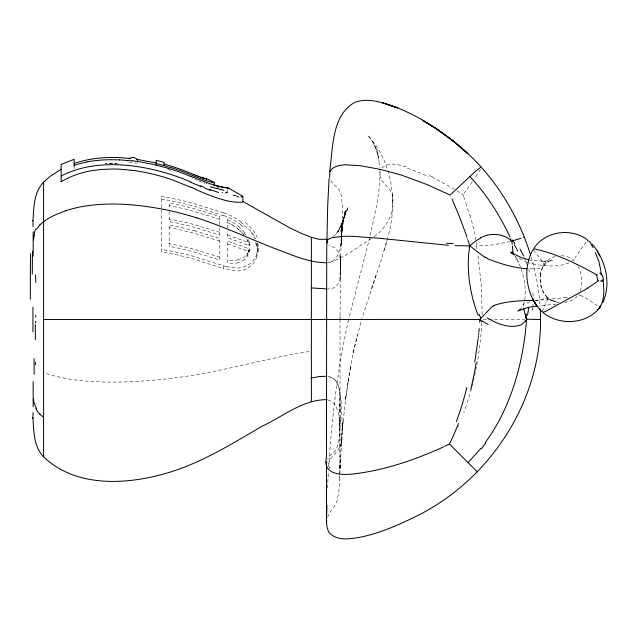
<?xml version="1.0" encoding="UTF-8"?>
<svg xmlns="http://www.w3.org/2000/svg" width="639" height="639" viewBox="0 0 639 639"><rect width="100%" height="100%" fill="white"/><g stroke="black" fill="none" stroke-linecap="round" stroke-linejoin="round"><path stroke-width="0.48" stroke-dasharray="3.19 2.4" d="M340.028 319.532L340.028 423.545M340.036 316.233L340.028 318.709L340.627 255.999L340.291 265.528L341.474 237.644L341.266 240.288L341.394 238.419M327.967 399.934C339.908 403.528 338.87 418.825 339.796 428.841L339.796 428.258L340.036 459.114L340.06 456.981M340.028 417.251L339.589 434.584L337.967 445.391L335.259 450.83L329.772 455.903L327.503 459.241M327.623 517.215L329.325 513.085L334.62 506.112L337.033 501.048L338.942 490.776L339.66 479.881M482.11 314.747L481.423 286.28L477.86 254.61M340.283 271.088L340.084 278.356C339.756 266.655 344.269 249.138 328.917 245.304M339.692 477.429L339.732 475.448M340.627 255.999L340.196 270.577L340.467 261.934M339.772 473.467L340.228 458.498L339.652 480.728M340.267 272.142C341.386 280.289 337.208 289.818 327.575 288.844M372.641 141.858L376.874 149.941L372.641 141.858L367.856 135.388C393.073 162.402 397.762 203.17 387.745 237.668M339.948 468.067L343.087 420.957L342.408 428.122L346.098 394.734M327.511 488.012L328.374 471.622M341.657 234.689L342.256 226.294L341.498 236.789M481.822 322.727C480.376 350.739 475.168 378.56 466.438 405.214M341.434 237.78L340.914 246.686L341.482 237.716M341.546 236.726L342.049 228.754L341.657 234.593M341.402 238.483L341.138 242.373L341.466 237.644M341.577 439.097L340.891 446.541L342.208 426.149L341.122 400.965L338.614 386.291L336.881 382.274L334.317 379.294A12.253 8.778 0.1 0 0 332.248 377.961A11.542 8.267 0 0 0 329.66 376.97L327.575 376.539M328.678 466.718C331.921 417.283 337.656 367.896 348.606 319.532M342.536 426.956L341.841 434.536L343.087 420.957M339.061 230.032L336.106 234.17L343.678 220.12L338.135 231.765L348.303 206.892L341.777 223.946L346.522 209.616L341.114 227.188L345.044 213.346L340.595 231.414L345.236 209.888L342.009 230.719L342.855 223.426L341.729 235.032L342.712 210.91L341.29 195.183L339.413 190.015L331.473 181.676L329.892 178.273M341.538 236.294L342.416 227.396M341.777 436.836C342.959 446.869 335.323 452.787 329.892 459.545A24.482 16.894 -0.2 0 0 328.901 463.195L328.981 465.927L329.964 468.635M380.133 171.771L379.326 187.179L377.01 203.833L370.005 236.406M341.402 238.251C340.212 247.373 339.357 261.383 327.575 262.637M524.771 299.851C526.464 285.809 523.277 271.279 516.751 258.803L518.317 261.83M348.175 380.524L345.475 400.046L350.707 365.756L347.584 384.83M350.148 369.022L353.734 350.579L361.53 319.532M227.588 262.525L227.588 241.079L249.354 248.883L249.05 252.916L246.838 257.269A25.129 18.483 39.9 0 1 244.457 259.777M249.354 248.883L248.675 251.191M353.231 352.768L357.329 335.124M369.789 237.333L348.838 318.581M384.398 250.145L387.49 238.627L380.197 263.26L361.81 318.613M256.766 256.67C254.45 266.064 244.425 271.535 235.16 270.936M256.766 253.851C254.45 263.236 244.41 268.628 235.176 268.037M547.919 298.421L542.551 310.722M524.347 301.951L521.552 307.934M466.222 405.869L464.465 411.021M371.491 288.485L376.69 273.308M463.794 412.906L464.241 411.652M580.372 290.825C583.103 282.957 581.913 274.043 578.247 266.679M248.643 251.279L246.846 254.442A25.161 18.451 39.7 0 1 244.457 256.942L238.475 259.714M458.371 426.908L458.706 426.093M227.228 192.826L227.308 187.618M480.584 169.439L474.322 178.84M555.219 256.471C547.16 258.507 541.409 265.928 540.418 274.019C541.409 268.867 544.228 263.995 548.797 261.231L546.369 262.541L553.07 260.041L542.032 261.503L545.402 261.399L529.995 260.129M472.253 181.811L463.155 194.568M586.043 242.109L574.597 258.388A6.566 1.502 -52.7 0 1 573.654 259.426L572.52 260.456M381.81 167.961C388.895 161.172 399.655 165.086 407.978 167.242M333.454 236.63L336.402 233.754M374.262 236.518C383.408 229.8 390.804 220.04 392.226 208.522A82.439 59.068 0 0 0 392.705 202.228L392.274 192.786M244.402 259.722L238.467 262.565M371.459 238.603C358.024 246.678 345.467 257.118 330.451 262.102A19.386 13.898 0 0 1 328.039 262.533M569.093 262.837C558.462 267.35 546.249 266.088 535.115 264.434M529.883 301.808L523.708 304.196A2.516 1.725 0.5 0 0 523.341 304.619L523.109 306.185A28.108 19.226 -6.8 0 0 523.269 307.439M510.154 241.526L493.084 244.913L476.422 246.071L477.157 250.304M566.266 297.478L535.77 300.554M556.178 304.092L539.06 305.945M309.092 351.53C271.311 357.377 234.489 368.112 196.828 374.59A236.318 91.625 0 0 1 163.975 379.191C136.93 381.962 109.588 383.304 82.471 380.764A94.844 36.75 0 0 1 65.833 378.488M564.564 302.582L570.739 300.913L576.186 297.335A19.921 16.398 77.3 0 0 578.383 294.739L579.11 294.891A7.021 2.644 31.2 0 1 580.356 295.314M559.165 302.638L554.436 301.624L550.219 299.659A19.505 16.047 76.8 0 1 547.974 298.022C544.268 297.694 539.324 301.201 534.939 300.37M226.653 192.954L227.18 192.858L225.176 192.874M531.36 268.939C535.163 268.276 543.158 269.578 544.045 264.41M226.502 192.946L225.847 192.922M483.196 319.532L524.411 319.532M561.282 255.64L565.819 256.215L569.748 257.693A19.282 15.935 77.3 0 1 573.095 259.937M225.719 192.914L225.303 192.874M327.575 376.427L329.66 376.858A11.566 8.275 0 0 1 332.248 377.849A12.253 8.762 0 0 1 334.317 379.183C342.576 388.185 338.966 402.051 340.036 413.153M547.176 297.287C540.937 290.913 539.14 281.184 540.706 272.613C538.717 282.75 541.768 295.234 551.489 300.386L550.355 299.883L557.839 302.063M65.857 378.464L54.187 375.932L45.049 373.12M222.1 192.355L222.835 192.499L221.957 192.307M226.454 266.679L192.299 255.991A231.645 144.406 0 0 0 161.395 249.354M528.733 262.797L530.242 263.252M167.698 169.287L171.196 170.405M209.225 184.631L208.793 184.511M206.525 183.768L206.972 183.92M206.389 183.744L206.812 183.88M219.8 232.324L193.465 224.401A239.992 149.614 0 0 0 169.175 218.977M219.8 241.183L195.055 233.578A237.396 147.992 0 0 0 169.175 227.62M219.8 257.261L195.063 249.641A237.061 147.785 0 0 0 169.175 243.699M219.8 219.385L195.071 211.637A233.706 145.7 0 0 0 169.175 205.582M227.588 234.968L249.354 242.772L249.354 245.584L227.588 237.748L227.588 230.855M223.69 212.939L193.401 203.418A231.805 144.51 0 0 0 161.395 196.469L161.387 207.891M227.588 243.858L249.354 251.694M204.16 182.954L204.656 183.129L203.809 182.85M223.69 215.806L201.157 208.354A233.986 145.868 0 0 0 161.403 199.009M527.287 262.325L516.616 257.357M201.628 182.035L202.148 182.227M200.438 181.604L199.759 181.34M200.574 181.636L199.496 181.228M580.34 295.282L585.755 298.07L598.36 306.289M197.627 180.494L198.17 180.709M553.981 301.344L555.459 301.935L550.355 299.883M196.301 179.982L195.726 179.735M196.069 179.886L195.598 179.703M192.587 178.457L191.756 178.089M432.044 176.963L454.425 189.216M216.461 186.564L227.308 192.507M231.262 224.169L233.067 225.232M456.869 190.734L463.011 194.775L463.507 196.141M515.969 256.934L515.146 256.359M240.855 225L243.187 226.821M240.967 222.188L243.443 224.145M236.63 227.66L243.475 234.034M238.475 226.262L244.41 232.356M238.467 229.113L241.63 232.013M573.087 259.945L574.373 261.167M547.567 297.614L547.974 298.022L547.272 297.383M546.417 296.504L547.974 298.022M243.643 234.241L244.154 234.872M243.116 233.618L244.034 234.737M515.234 256.79L517.654 260.544M251.055 231.973L255.233 238.914M246.838 238.85L249.354 245.584L247.676 240.472M533.485 249.889L543.805 263.723M255.56 242.516L257.221 248.531M248.491 239.617L249.354 242.772L248.962 241.095M463.674 196.612L465.719 202.667M374.63 145.684L378.024 155.541L379.734 167.769M465.927 203.306L469.529 215.463M531.233 257.078C535.977 273.356 539.1 290.122 540.091 307.063M378.024 155.541L376.874 149.614L379.119 161.363M256.766 243.379L257.437 251.542A32.517 24.53 25.3 0 1 256.734 256.654M257.293 246.239L257.437 248.739A32.405 24.354 26.3 0 1 256.734 253.843M392.705 202.228C394.926 191.077 385.245 186.332 380.724 178.393A29.402 20.28 0.4 0 1 379.965 174.511L379.774 168.736M257.381 250.041L257.437 251.542M339.988 404.032L339.956 469.545L339.948 463.842M339.932 396.691L340.036 410.31M339.988 418.944L340.028 427.667M339.796 428.306L339.796 428.841M227.588 219.473L227.588 229.864M223.69 265.808L223.69 268.668L193.425 259.003A228.634 142.537 0 0 0 161.395 251.918L161.387 210.183M219.8 224.64L219.8 216.573L195.071 208.953A236.917 147.697 0 0 0 169.175 203.01L169.175 209.408M219.8 227.564L219.8 235.08L195.055 227.468A237.396 147.992 0 0 0 169.175 221.509L169.175 211.661M74.148 165.333L74.148 169.159M227.564 222.62A29.801 17.644 37.2 0 1 238.307 229.289M238.515 262.677A29.761 22.565 48.3 0 1 227.588 262.653M137.617 162.937A5.328 1.014 7.1 0 1 129.246 162.154M127.8 161.451A5.328 1.014 7.1 0 1 127.72 161.34M118.431 163.76A156.659 156.659 0 0 0 105.299 163.72A154.814 154.814 0 0 1 116.57 163.72M547.911 298.101A10.192 1.414 -52.7 0 1 547.807 298.549M543.733 263.699A9.178 3.155 31.5 0 1 543.989 264.394M567.624 297.119A36.902 10.064 7.9 0 1 566.178 297.447M531.185 268.827A26.814 7.245 11.5 0 1 529.691 268.811M535.131 264.314A70.026 62.654 72.3 0 1 530.266 263.116M514.467 255.792A5.264 3.427 12.2 0 1 514.283 255.6M524.116 257.221A75.226 53.117 73.3 0 1 527.494 265.8M528.717 269.57A75.226 53.117 73.3 0 1 529.451 272.102M532.998 292.862A75.226 53.117 73.3 0 1 532.862 307.287M235.096 270.601A41.655 31.902 49.6 0 1 223.746 268.164M235.136 267.853A41.032 31.535 49.4 0 1 226.462 266.415M256.806 243.195A32.477 24.466 25 0 1 257.357 246.247M245.224 222.372A33.348 23.923 30.5 0 1 257.174 237.492M223.674 212.819A40.233 23.204 36.2 0 1 241.119 221.981M244.266 225.647A32.813 24.841 23.7 0 1 255.8 238.459M257.589 242.796A32.813 24.841 23.7 0 1 258.563 251.814M223.65 215.567A39.522 22.437 36.1 0 1 241.087 224.688M227.564 219.752A29.865 17.94 37.2 0 1 238.323 226.422M244.042 232.5A25.288 17.181 35.9 0 1 246.287 235.767M238.523 259.817A29.817 22.509 47.5 0 1 227.588 259.801M470.072 215.039A241.191 143.759 -89.3 0 1 475.823 239.529M476.359 242.285A241.191 143.759 -89.3 0 1 476.998 245.767M407.299 168.297A137.952 96.369 0.9 0 1 428.489 176.731M429.632 175.557A212.763 151.571 0.1 0 1 432.204 176.795M249.354 249.442L246.862 255.552L249.354 249.442M195.047 230.927L193.465 230.511A239.992 149.614 0 0 0 169.175 225.08L169.175 246.279A233.866 145.796 0 0 1 195.071 252.333L219.8 260.065L219.8 238.427L195.047 230.927"/><path stroke-width="0.96" d="M32.94 307.183L32.94 331.873M32.98 220.703L33.044 226.525M327.152 399.623C302.982 399.447 282.805 416.604 261.894 426.349C230.583 444.648 199.264 464.218 163.967 473.922C124.365 484.921 75.506 487.23 43.588 456.869L43.588 182.179L50.201 176.284L61.136 169.239M441.397 447.875C424.552 455.447 407.203 461.973 389.391 466.877C379.167 469.625 368.799 471.854 358.319 473.339C345.539 475.192 321.705 476.966 326.457 456.821L326.721 251.047L327.679 206.213L329.085 178.513M33.172 256.263L33.172 231.773M33.044 412.538L32.98 418.345C33.811 431.629 33.763 446.645 43.588 456.869L43.588 455.791M33.18 406.859L33.156 381.691M326.856 505.09C327.248 514.147 324.7 523.9 328.901 532.327C337.408 542.112 352.033 538.557 363.144 536.656C379.718 532.694 395.621 526.32 410.885 518.82C490.456 482.325 545.426 397.138 540.235 308.972M602.992 279.698L602.944 280.257M326.457 464.194L326.729 461.566M32.98 220.719C33.811 207.427 33.763 192.411 43.588 182.179L43.588 182.347M242.884 201.692L242.884 196.261L227.308 187.427L227.308 188.066M526.424 321.113L526.264 323.374M484.681 314.372L479.929 319.428L479.729 322.328M526.209 324.109C522.414 366.083 510.313 408.281 485.233 442.627M329.62 171.38C333.302 147.968 331.242 115.947 354.605 102.424C368.983 97.072 384.111 103.111 397.738 107.927C423.729 118.622 447.26 134.685 467.804 153.759L452.516 140.452L437.451 129.509L422.507 120.244L438.977 130.412L437.451 129.509L453.53 141.275L452.516 140.452C489.841 169.231 516.807 210.375 530.65 255.249M479.21 328.614L479.154 329.213M479.098 329.788L478.843 332.368M478.715 333.518L478.531 335.259M33.444 240L34.218 235.479M478.395 336.418L478.268 337.568M478.132 338.726L474.761 362.169M533.325 249.338L533.613 248.747C555.754 253.332 576.857 263.747 596.562 274.714M326.825 520.881L326.513 522.766L326.497 466.454M469.473 247.836L468.627 254.562A41.703 18.835 78.3 0 0 468.547 255.64C467.357 273.636 470.152 291.775 475.783 308.869A40.72 16.574 77.9 0 0 476.702 311.512L478.22 315.474M527.534 315.051L528.261 310.858A43.508 28.707 76 0 0 528.589 308.046M481.439 167.674L481.255 167.162L480.129 167.674L474.465 172.218L451.613 193.689M458.49 423.465L453.474 435.566M602.849 302.638C611.507 283.133 605.628 259.881 592.121 244.09M453.195 436.205L449.505 444.041L444.632 446.389M532.95 249.817C523.149 267.054 525.649 289.882 536.792 305.921L541.608 311.353M543.485 312.926C559.972 325.978 587.92 324.42 600.452 306.608L599.158 308.174C604.853 300.721 604.198 288.956 602.992 280.465M534.188 247.924C545.658 230.855 571.625 227.628 587.68 240.032M525.506 320.706L522.43 324.005A47.701 24.178 61.8 0 1 521.879 324.444A91.513 42.35 58 0 1 487.134 317.863M480.855 448.354L468.107 462.644M597.952 309.683L599.31 308.038M520.881 308.837L517.83 311.129L527.742 307.463L537.375 306.073M485.488 313.509L490.688 308.038A36.279 32.03 43.7 0 1 491.439 307.351L493.364 305.857M39.898 224.864C47.094 217.955 56.591 214.033 65.857 210.758M600.94 306.097L599.534 306.648M450.894 194.384L450.175 195.079L426.892 184.511L401.596 175.126L381.211 169.575L360.548 165.725L344.653 164.774L338.478 165.661L334.125 167.33L331.329 169.567L329.82 172.155L329.636 177.498M129.15 158.919C131.642 156.331 136.379 157.266 137.792 160.565M587.6 288.213L598.639 280.609M585.508 289.507L546.249 311.057L543.31 312.287L542.583 312.215L542.383 311.481M206.453 178.808L202.108 177.658M480.648 238.059L475.096 241.414L469.849 245.847L455.032 245.68M524.355 237.165L523.708 237.42M443.506 446.909L442.02 447.588M242.532 202.036C229.089 203.793 209.56 195.43 195.47 189.384M494.602 305.226C507.094 301.113 520.402 300.53 533.453 300.434M242.524 196.748L240.839 196.948M520.897 238.355L511.871 240.999L512.214 244.457M74.148 163.448C92.128 157.306 111.49 156.355 130.26 158.528M227.109 187.762C215.431 186.676 202.491 180.861 190.965 176.404M311.369 378.024L319.18 376.539L326.417 376.291M327.08 239.298L319.188 239.345L311.369 237.341L301.496 233.459L289.755 227.867L242.884 201.477M596.626 274.482L597.257 274.363M587.608 240.839C590.771 240.935 591.418 245.432 592.976 247.557M326.777 262.709C307.878 262.853 290.386 254.018 272.925 247.82C247.597 237.764 222.819 226.214 196.828 217.899M600.436 273.963L600.876 273.939M326.777 288.876L311.369 287.933M206.389 178.816L205.51 178.664M479.929 319.428L43.58 319.524M539.675 319.524L540.506 319.524L526.544 319.204L525.074 313.893M226.597 187.81L222.668 187.235M119.365 159.838L132.409 160.908M238.898 196.892L236.893 196.716M448.33 245.288L379.031 238.227L352.129 236.302L343.295 236.278L332.024 237.684L329.013 238.882L327.384 240.256L327.088 243.092M526.76 268.787C513.173 267.653 499.954 263.675 487.333 258.659M213.793 182.794L204.64 180.206L190.965 174.894A234.162 234.162 0 0 0 173.808 168.456L156.196 163.416M133.839 170.549L121.011 169.279A150.061 150.061 0 0 0 113.774 169.015L101.729 169.423L90.546 170.901A90.107 90.107 0 0 0 61.112 181.74M136.906 159.319L156.196 162.977M163.967 209.424C137.217 204.312 109.477 201.812 82.471 206.517A94.788 67.798 0 0 0 65.833 210.71M222.444 187.171L221.965 187.067M221.725 187.011L221.214 186.892M529.148 259.929L521.296 257.629L511.36 252.653L513.173 253.931L510.769 252.085L512.614 253.731M219.552 186.484L220.128 186.628M205.247 178.616L204.432 178.393M217.715 185.989L218.346 186.165M501.479 235.32L506.376 237.173L510.617 239.952M217.068 185.813L215.726 185.422M204.097 178.281L203.034 177.946M215.031 185.214L213.594 184.775M218.514 192.475L209.64 189.44M202.771 177.866L196.157 175.485M201.98 177.61L201.573 177.474M201.437 177.426L200.87 177.235M198.561 176.396L197.962 176.18M193.793 174.543L196.149 175.469M204.432 187.467L200.319 185.837M194.024 174.655L192.954 174.215M192.379 173.968L190.965 173.385A233.379 233.379 0 0 0 163.991 164.023M190.965 187.363L172.953 180.11A199.903 199.903 0 0 0 133.847 170.509M484.793 257.317L469.849 245.847L468.06 240.296M227.308 187.427L229.002 188.521M481.966 320.874L487.541 324.181A46.679 23.355 61.9 0 0 488.172 324.5M43.58 417.379L39.898 414.208M476.99 471.526L477.365 471.894L449.505 444.041M469.753 176.436C486.063 193.681 498.947 213.961 509.251 235.28M601.211 273.955L601.93 275.217M536.792 305.921L532.471 298.804L536.912 306.121M514.235 244.673L516.552 248.755A43.756 27.461 75.9 0 1 517.71 251.039M35.904 408.561L36.199 409.16M513.684 254.729L513.452 254.218M509.547 235.911L510.002 236.893M510.777 238.579L511.096 239.266M452.029 199.064L452.404 199.911M452.676 200.502L459.92 217.827L466.941 236.933M595.42 252.74L598.983 261.854L600.708 270.265M596.714 275.066L596.946 275.609M467.524 238.674L467.7 239.202M513.349 253.931L513.173 253.292M524.587 312.136L523.533 308.357M524.763 312.767L525.042 313.773M34.218 403.6L33.444 399.071M600.844 271.144L601.187 273.748M512.933 251.91L512.55 247.972M512.39 246.207L512.438 246.75M512.478 247.165L512.51 247.573M597.976 280.058L598 280.529M311.369 237.341L311.369 401.707M214.329 185.637L214.329 182.506L206.541 178.577L206.541 179.295M163.983 165.237L163.983 162.306L156.196 160.301L156.196 165.126M74.148 166.028L74.148 159.295L61.136 164.407L61.136 181.78M602.042 280.353A6.214 0.679 6.8 0 1 600.221 281.048M587.56 288.141A87.535 81.121 86.7 0 1 585.476 289.435M596.842 276.032A5.543 1.35 82.2 0 1 597.521 279.786M599.805 273.204A7.245 1.653 -15.5 0 1 601.275 273.724M597.417 250.847A218.85 50.529 44.2 0 1 599.582 255.912M602.066 275.042A5.951 3.802 83.8 0 1 603.128 279.714M481.926 321.465A57.758 33.348 69.4 0 1 479.865 320.043M480.768 318.094A52.422 24.594 79.8 0 1 479.178 314.26M526.792 319.644A59.339 28.619 69.6 0 1 525.705 321.082M526.608 314.324A51.959 29.706 81.6 0 1 525.705 318.406M493.396 305.905A10.767 9.186 23.3 0 1 494.634 305.282M487.557 258.276A22.333 19.45 -4.3 0 1 485.049 257.006M469.178 247.549A54.714 28.547 73.8 0 1 469.569 245.552M513.037 253.284A32.293 20.296 16.2 0 1 512.829 251.894M510.569 240.328A57.254 28.02 84.4 0 1 511.807 241.398M512.438 239.929A51.879 29.977 73.8 0 1 514.906 243.691M480.608 237.764A94.915 50.745 -88.5 0 1 501.471 235.392M520.026 249.05A75.226 53.117 73.3 0 1 523.573 256.015M532.742 308.581A75.226 53.117 73.3 0 1 532.599 309.851M32.773 418.409A168.4 1.534 -87.1 0 1 32.613 417.77M35.712 315.275A171.02 0.99 -87.7 0 1 35.64 317.04M35.504 364.733A168.552 1.15 -87.5 0 1 35.592 362.361M39.802 414.248A30.608 21.534 1.2 0 1 36.127 409.176M36.487 408.425A47.358 33.108 2.2 0 1 34.578 403.552M32.709 220.679A168.113 1.518 87.1 0 1 32.765 220.567M35.624 321.265A170.901 0.998 87.7 0 1 35.704 323.07M35.808 282.286A168.68 1.142 87.5 0 1 35.528 274.93M34.075 235.464A45.601 32.661 8.8 0 1 35.616 229.074M36.583 229.345A30.624 21.399 -2.2 0 1 40.001 224.912M32.277 274.163A169.982 9.265 89.4 0 1 32.501 251.191M30.313 299.196A171.556 6.973 89.7 0 1 30.544 253.579M35.337 339.708A171.651 2.029 -90 0 1 35.329 324.596M34.171 374.182A170.381 7.556 -89.6 0 1 34.075 358.511M163.975 209.416A236.214 168.968 0 0 1 196.82 217.915M485.712 442.971A169.942 163.241 -43 0 1 481.327 448.722M466.805 387.458A227.532 158.328 -89.3 0 1 456.27 421.756M476.215 362.648A286.352 204.256 89.8 0 1 470.775 389.383M453.083 243.595A233.93 92.248 20.8 0 1 446.453 243.147M242.7 196.429A51.36 2.931 8.8 0 1 241.949 196.612M74.148 165.325A105.699 105.699 0 0 1 86.792 162.034M227.276 187.61A35.081 1.821 15.4 0 1 227.204 187.778M86.768 161.899A137.744 137.744 0 0 1 119.357 159.966M132.425 160.796A221.893 221.893 0 0 1 190.909 176.532M226.645 187.435A35.017 1.893 16.1 0 1 227.212 187.978M61.136 175.981A99.732 99.732 0 0 1 80.65 168.544C100.635 163.288 121.69 163.911 141.938 167.338A215.718 215.718 0 0 1 190.917 182.051M235.967 195.63A50.265 3.475 12.8 0 1 233.251 195.302M223.354 190.158A49.315 5.072 17.6 0 1 210.391 186.764M210.447 190.366A56.2 10.176 24 0 1 204.959 188.305M200.638 186.388A59.962 7.916 23.2 0 1 190.805 182.307M195.438 189.104A61.648 7.98 24.5 0 1 191.069 187.139M394.686 106.865L382.681 102.831L397.738 107.927L394.686 106.865"/></g></svg>
